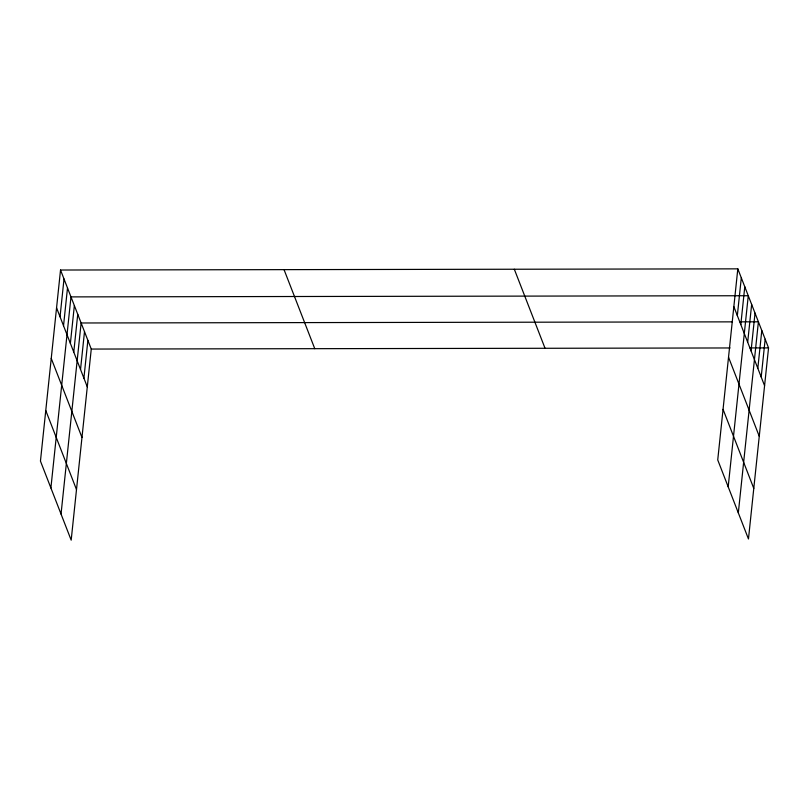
<?xml version="1.0" encoding="UTF-8"?>
<svg xmlns="http://www.w3.org/2000/svg" width="809" height="809" viewBox="0 0 809 809"><rect width="100%" height="100%" fill="white"/><g stroke="black" fill="none" stroke-linecap="round" stroke-linejoin="round"><path stroke-width="1.21" d="M60.533 270.024L40.45 461.1L71.182 540.149L91.265 349.063L60.533 270.024L737.818 268.851L768.55 347.9L748.467 538.976L717.735 459.937L737.818 268.851M60.038 316.774L64.012 278.984M63.527 325.734L67.501 287.943M50.896 487.979L70.98 296.893L748.274 295.73L728.191 486.806M70.383 343.39L74.357 305.59M73.771 352.087L77.745 314.286M61.039 514.059L81.122 322.983L732.337 321.861M80.526 369.48L84.5 331.68M83.903 378.167L87.878 340.377M737.333 315.611L741.307 277.811M740.811 324.571L744.786 286.77M747.678 342.227L751.652 304.427M751.055 350.914L755.03 313.123M738.324 512.896L758.407 321.81L739.78 321.851M757.821 368.307L761.795 330.507M761.198 377.004L765.172 339.204M91.265 349.063L730.062 347.961M749.923 347.931L768.55 347.9M733.854 306.651L764.576 385.701M728.535 357.234L759.257 436.284M723.054 409.354L753.786 488.393M514.322 269.235L545.044 348.285M284.04 269.64L314.762 348.679M56.559 307.824L87.291 386.864M51.24 358.407L81.972 437.447M45.769 410.517L76.491 489.566"/></g></svg>
